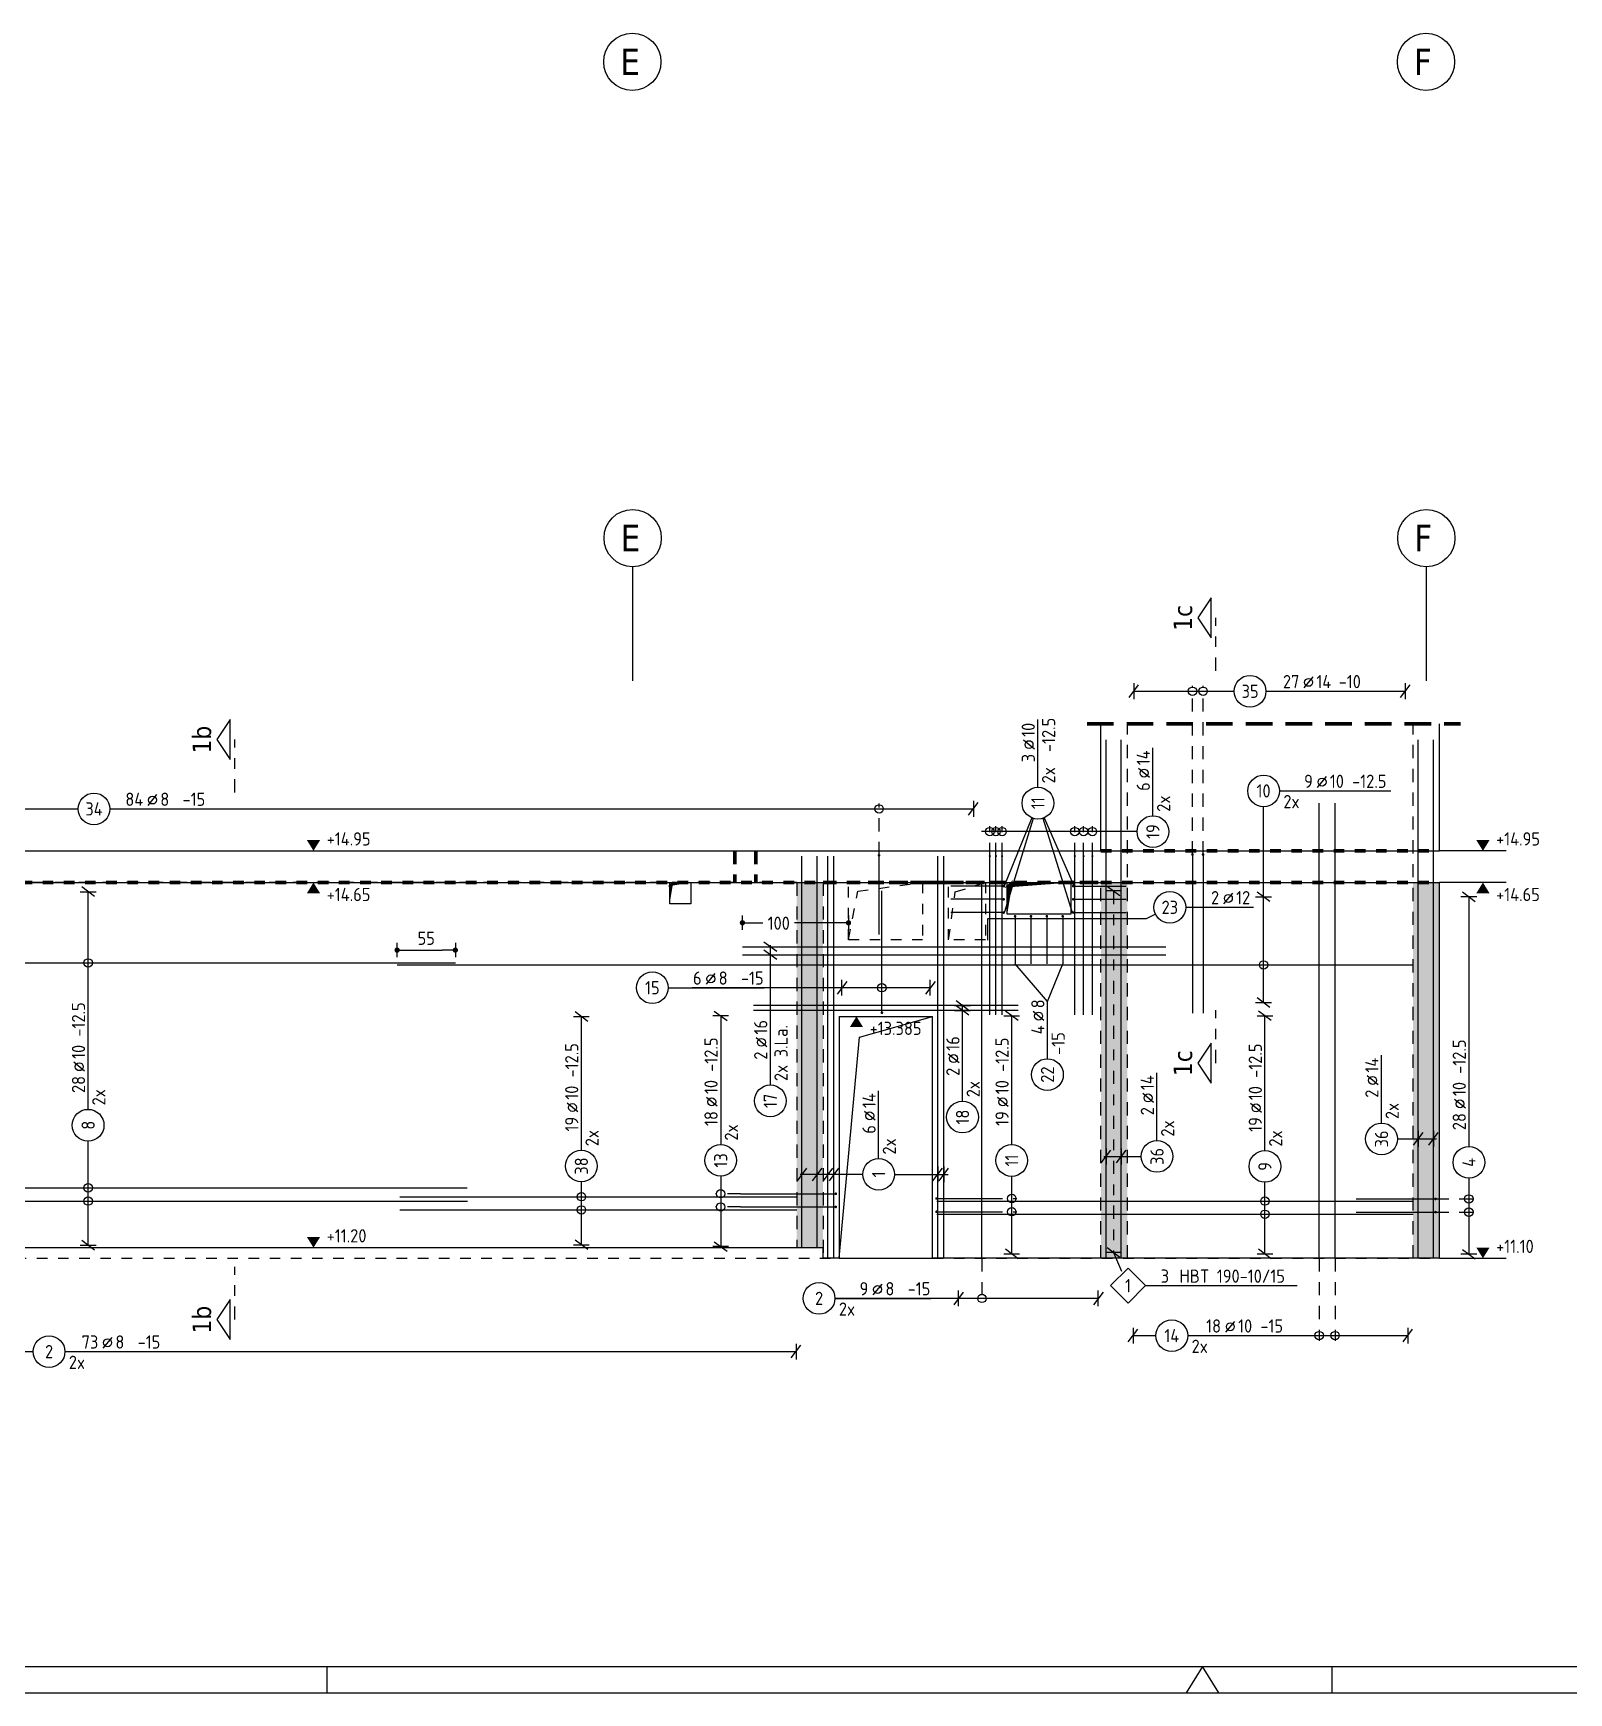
# Model space of a CAD drawing. Extents: x -4 to 83.9, y -5.7 to 50.5.
# Drawn here: x 24.68 to 39.19, y 1.41 to 17.09 of the extents above; entities that cross this region are included whole.
import ezdxf
from ezdxf.enums import TextEntityAlignment as Align

# ---------------------------------------------------------------- set-up
doc = ezdxf.new("R2010")
doc.units = 0
doc.header["$LTSCALE"] = 0.5
for name, pattern in [('AUSGEZOGEN', [1000.01, 1000, 0.01]), ('DASHDOTSMALL', [1.05, 0.5, -0.25, 0.05, -0.25]), ('DASHED', [0.75, 0.5, -0.25]), ('DOT', [0.175, 0.05, -0.125]), ('HIDDEN', [0.375, 0.25, -0.125]), ('HIDDEN2', [0.187, 0.125, -0.062]), ('STRICHPUNKT2', [0.55, 0.25, -0.125, 0.05, -0.125]), ('VERDECKT', [0.375, 0.25, -0.125])]:
    doc.linetypes.add(name, pattern=pattern)
for name, color, linetype in [('ACHSEN', 7, 'Continuous'), ('AFU', 7, 'Continuous'), ('BETON', 7, 'Continuous'), ('DRUEBER', 7, 'Continuous'), ('grau_mittel', 7, 'Continuous'), ('HBT', 7, 'Continuous'), ('HILFE', 7, 'Continuous'), ('koten', 7, 'Continuous'), ('MASSE', 7, 'Continuous'), ('RAHMEN', 7, 'Continuous'), ('RND', 7, 'Continuous'), ('SCHATTEN', 15, 'Continuous'), ('SCHNITTE', 7, 'Continuous'), ('SFP_Achsen', 7, 'Continuous'), ('VERDECKT', 7, 'Continuous'), ('WBZ', 7, 'Continuous'), ('WD', 7, 'Continuous')]:
    doc.layers.add(name, color=color, linetype=linetype)
doc.styles.add('helv', font='tahoma.ttf')
doc.styles.add('txt', font='isocp.shx')
doc.linetypes.add('AFU_50K', pattern='A,0.15,["/",Standard,S=0.2,R=0,X=-0.01,Y=-0.1],0.07,["/",Standard,S=0.2,R=0,X=-0.01,Y=-0.1],0.15', length=0.37)
doc.linetypes.add('AFU_50L', pattern='A,0.75,["/",Standard,S=0.2,R=0,X=-0.01,Y=-0.1],0.07,["/",Standard,S=0.2,R=0,X=-0.01,Y=-0.1],0.75', length=1.57)
doc.dimstyles.new('DOT_I', dxfattribs={"dimscale": 0.5, "dimtxt": 0.25, "dimasz": 0.25, "dimexe": 0.1, "dimexo": 0.3, "dimgap": 0.1, "dimtad": 1, "dimdec": 3, "dimzin": 3, "dimtxsty": 'txt', "dimblk": 'DOT', "dimblk1": 'DOT', "dimblk2": 'DOT', "dimsah": 1, "dimcen": 0.1, "dimse1": 1, "dimse2": 1, "dimazin": 0, "dimtfac": 1, "dimtdec": 4, "dimtix": 1, "dimtmove": 2, "dimatfit": 3, "dimfxl": 0, "dimtvp": 1, "dimtolj": 1, "dimtzin": 0, "dimarcsym": 0})

# ---------------------------------------------------------------- blocks, each defined once
blk = doc.blocks.new('DINA0')
at = {"color": 7, "linetype": 'Continuous'}
for p, q in [((59.45, 0.5), (59.14, 0)), ((59.76, 0), (59.45, 0.5))]:
    blk.add_line(p, q, dxfattribs=at)
at = {"layer": 'RAHMEN', "color": 5}
blk.add_line((2, 0.5), (118.4, 0.5), dxfattribs=at)
at = {"layer": 'RAHMEN', "color": 7}
for p, q in [((42.9, 0.5), (42.9, 0)), ((61.9, 0), (61.9, 0.5))]:
    blk.add_line(p, q, dxfattribs=at)
at = {"layer": 'RAHMEN'}
blk.add_line((0, 0), (118.9, 0), dxfattribs=at)
blk = doc.blocks.new('lei_gre')
at = {"layer": 'RND', "color": 7, "linetype": 'Continuous'}
for p, q in [((-0.09, -0.12), (0.09, 0.12)), ((0, 0.15), (0, -0.15))]:
    blk.add_line(p, q, dxfattribs=at)
blk = doc.blocks.new('RND_LEI')
at = {"layer": 'RND', "color": 7, "linetype": 'Continuous'}
blk.add_line((1.022, 0.066), (1.19, 0.27), dxfattribs=at)
for centre, radius in [((0, 0), 0.3), ((1.106, 0.168), 0.075)]:
    blk.add_circle(centre, radius, dxfattribs=at)
at = {"layer": 'RND', "color": 7, "linetype": 'Continuous', "style": 'txt'}
blk.add_attdef('POSL', text='', height=0.25, dxfattribs=at).set_placement((0, 0), align=Align.MIDDLE)
blk.add_attdef('ANZ', text='', height=0.25, dxfattribs=at).set_placement((0.931, 0.057), align=Align.RIGHT)
for tag, p in [('DUM', (1.253, 0.057)), ('ABSTD', (1.674, 0.057)), ('POSTXT', (0.374, -0.327))]:
    blk.add_attdef(tag, p, '', height=0.25, dxfattribs=at)
blk = doc.blocks.new('DOT')
at = {"layer": 'MASSE', "color": 7, "linetype": 'Continuous'}
for p, q in [((0, 0), (-1, 0)), ((0, 0.54), (0, -0.54))]:
    blk.add_line(p, q, dxfattribs=at)
at = {"layer": 'MASSE', "color": 7, "linetype": 'Continuous', "const_width": 0.2}
blk.add_lwpolyline([(-0.1, 0, 1), (0.1, 0, 1)], format="xyb", close=True, dxfattribs=at)
blk = doc.blocks.new('*D17')
at = {"layer": 'Defpoints', "color": 0, "linetype": 'AUSGEZOGEN', "transparency": 16777216}
for p in [(28.115, 8.425), (28.665, 8.425), (28.665, 8.425)]:
    blk.add_point(p, dxfattribs=at)
at = {"layer": 'MASSE', "color": 0, "linetype": 'AUSGEZOGEN', "lineweight": -2, "transparency": 16777216}
blk.add_line((28.24, 8.425), (28.54, 8.425), dxfattribs=at)
at = {"layer": 'MASSE', "color": 0, "linetype": 'AUSGEZOGEN', "lineweight": -2, "transparency": 16777216, "xscale": 0.125, "yscale": 0.125, "zscale": 0.125, "rotation": 180}
blk.add_blockref('DOT', (28.115, 8.425), dxfattribs=at)
at = {"layer": 'MASSE', "color": 0, "linetype": 'AUSGEZOGEN', "lineweight": -2, "transparency": 16777216, "xscale": 0.125, "yscale": 0.125, "zscale": 0.125}
blk.add_blockref('DOT', (28.665, 8.425), dxfattribs=at)
at = {"layer": 'MASSE', "color": 0, "linetype": 'AUSGEZOGEN', "transparency": 16777216, "insert": (28.39, 8.537), "char_height": 0.125, "attachment_point": 5, "style": 'txt'}
blk.add_mtext('\\A1;55', dxfattribs=at)
blk = doc.blocks.new('HBT_LEI')
at = {"layer": 'HBT', "color": 7, "linetype": 'Continuous'}
blk.add_lwpolyline([(-0.33, 0), (0, 0.33), (0.33, 0), (0, -0.33)], close=True, dxfattribs=at)
at = {"layer": 'HBT', "color": 7, "linetype": 'Continuous', "style": 'txt'}
blk.add_attdef('POSH', text='', height=0.25, dxfattribs=at).set_placement((0, -0.126), align=Align.CENTER)
blk.add_attdef('STKH', text='', height=0.25, dxfattribs=at).set_placement((0.776, 0.055), align=Align.RIGHT)
at = {"layer": 'HBT', "style": 'txt'}
for tag, p in [('ARTH', (0.973, 0.055)), ('TEXTH', (0.415, -0.309))]:
    blk.add_attdef(tag, p, '', height=0.25, dxfattribs=at)
blk = doc.blocks.new('*D30')
at = {"layer": 'Defpoints', "color": 0, "linetype": 'AUSGEZOGEN', "transparency": 16777216}
for p in [(31.378, 8.683), (32.38, 8.683), (32.38, 8.683)]:
    blk.add_point(p, dxfattribs=at)
at = {"layer": 'MASSE', "color": 0, "linetype": 'AUSGEZOGEN', "lineweight": -2, "transparency": 16777216}
for p, q in [((31.503, 8.683), (31.571, 8.683)), ((32.255, 8.683), (31.871, 8.683))]:
    blk.add_line(p, q, dxfattribs=at)
at = {"layer": 'MASSE', "color": 0, "linetype": 'AUSGEZOGEN', "lineweight": -2, "transparency": 16777216, "xscale": 0.125, "yscale": 0.125, "zscale": 0.125, "rotation": 180}
blk.add_blockref('DOT', (31.378, 8.683), dxfattribs=at)
at = {"layer": 'MASSE', "color": 0, "linetype": 'AUSGEZOGEN', "lineweight": -2, "transparency": 16777216, "xscale": 0.125, "yscale": 0.125, "zscale": 0.125}
blk.add_blockref('DOT', (32.38, 8.683), dxfattribs=at)
at = {"layer": 'MASSE', "color": 0, "linetype": 'AUSGEZOGEN', "transparency": 16777216, "insert": (31.721, 8.679), "char_height": 0.125, "attachment_point": 5, "style": 'txt'}
blk.add_mtext('\\A1;100', dxfattribs=at)
blk = doc.blocks.new('okrd_o')
at = {"layer": 'koten', "color": 7, "linetype": 'Continuous'}
blk.add_solid([(-0.125, 0.202), (0.125, 0.202), (0, 0)], dxfattribs=at)
at = {"layer": 'koten', "style": 'txt'}
blk.add_attdef('OKRD', (0.25, 0.1), '', height=0.25, dxfattribs=at)
blk = doc.blocks.new('okrd_u')
at = {"layer": 'koten', "color": 7, "linetype": 'Continuous'}
blk.add_solid([(-0.125, -0.202), (0.125, -0.202), (0, 0)], dxfattribs=at)
at = {"layer": 'koten', "style": 'txt'}
blk.add_attdef('OKRD', (0.25, -0.35), '', height=0.25, dxfattribs=at)
blk = doc.blocks.new('SCHN-2')
at = {"layer": 'SCHNITTE', "color": 6, "linetype": 'Continuous'}
blk.add_lwpolyline([(0.378, 0.088), (0, 0.34), (-0.378, 0.088)], close=True, dxfattribs=at)
at = {"layer": 'SCHNITTE', "color": 1, "linetype": 'DASHDOTSMALL', "style": 'helv'}
blk.add_attdef('SCHN-2', text='', height=0.35, dxfattribs=at).set_placement((0, 0.45), align=Align.CENTER)

msp = doc.modelspace()

# ---------------------------------------------------------------- hatches: boundary and pattern name
at = {"layer": 'grau_mittel'}
h = msp.add_hatch(color=61, dxfattribs=at)
h.paths.add_polyline_path([(32.1405, 9.0632), (31.8905, 9.0632), (31.8905, 5.6132), (32.1405, 5.6132)])
h.paths.add_polyline_path([(35.0155, 9.0632), (34.7655, 9.0632), (34.7655, 5.5132), (35.0155, 5.5132)])
h.paths.add_polyline_path([(37.7155, 5.5132), (37.9655, 5.5132), (37.9655, 9.0632), (37.7155, 9.0632)])

# ---------------------------------------------------------------- linework, layer by layer
at = {"layer": 'ACHSEN', "color": 140, "linetype": 'AUSGEZOGEN'}
for p, q in [((30.3405, 12.0479), (30.3405, 10.9696)), ((37.8405, 12.0479), (37.8405, 10.9696))]:
    msp.add_line(p, q, dxfattribs=at)
at = {"layer": 'AFU', "color": 8, "linetype": 'AFU_50L'}
for p, q in [((34.7655, 9.3632), (37.9655, 9.3632)), ((8.9655, 9.0632), (37.9655, 9.0632)), ((32.1405, 5.6132), (21.0155, 5.6132)), ((37.9655, 5.5132), (33.1755, 5.5132))]:
    msp.add_line(p, q, dxfattribs=at)
at = {"layer": 'AFU', "color": 8, "linetype": 'AFU_50K'}
for p, q in [((32.1405, 5.5132), (32.1405, 5.6132)), ((32.2905, 5.5132), (32.1405, 5.5132))]:
    msp.add_line(p, q, dxfattribs=at)
at = {"layer": 'BETON', "color": 6, "linetype": 'AUSGEZOGEN'}
for p, q in [((34.7655, 9.3632), (34.7655, 10.563)), ((37.9655, 9.3632), (37.9655, 10.563)), ((21.0155, 9.3632), (34.7655, 9.3632)), ((38.5947, 9.3632), (37.9655, 9.3632)), ((37.9655, 5.5132), (37.9655, 9.0632)), ((38.5947, 9.0632), (37.9655, 9.0632)), ((32.2905, 7.7982), (32.2905, 5.5132)), ((32.2905, 7.7982), (33.1755, 7.7982)), ((33.1755, 5.5132), (33.1755, 7.7982)), ((32.2905, 5.5132), (33.1755, 5.5132)), ((37.9655, 5.5132), (38.5947, 5.5132))]:
    msp.add_line(p, q, dxfattribs=at)
at = {"layer": 'DRUEBER', "color": 7, "linetype": 'DOT', "lineweight": 70}
for p, q in [((34.7655, 9.3632), (37.9655, 9.3632)), ((8.9655, 9.0632), (37.9655, 9.0632))]:
    msp.add_line(p, q, dxfattribs=at)
at = {"layer": 'DRUEBER', "color": 7, "linetype": 'DOT'}
for p, q in [((16.7105, 5.5132), (32.2905, 5.5132)), ((33.1755, 5.5132), (37.9655, 5.5132))]:
    msp.add_line(p, q, dxfattribs=at)
at = {"layer": 'HBT', "color": 6, "linetype": 'STRICHPUNKT2'}
msp.add_line((34.8844, 8.9854), (34.8844, 5.569), dxfattribs=at)
at = {"layer": 'HBT', "color": 7, "linetype": 'AUSGEZOGEN'}
for p, q in [((34.8844, 5.569), (34.9616, 5.3919)), ((35.1866, 5.2544), (36.6211, 5.2544))]:
    msp.add_line(p, q, dxfattribs=at)
at = {"layer": 'HILFE', "color": 102, "linetype": 'DASHED', "lineweight": 70}
msp.add_line((34.6355, 10.563), (38.1627, 10.563), dxfattribs=at)
at = {"layer": 'HILFE', "color": 102, "linetype": 'AUSGEZOGEN'}
for p, q in [((32.4843, 7.6021), (33.1755, 7.7982)), ((32.2905, 5.5132), (32.4843, 7.6021))]:
    msp.add_line(p, q, dxfattribs=at)
at = {"layer": 'RND', "color": 7, "linetype": 'AUSGEZOGEN'}
for p, q in [((35.0763, 10.871), (36.0254, 10.871)), ((36.3254, 10.871), (37.6417, 10.871)), ((34.1701, 9.9634), (34.1701, 10.6034)), ((35.2571, 9.695), (35.2571, 10.335)), ((36.4526, 9.9291), (37.5051, 9.9291)), ((21.1078, 9.7592), (25.1003, 9.7592)), ((25.4003, 9.7592), (33.5605, 9.7592)), ((36.3026, 8.9287), (36.3026, 9.7791)), ((25.1948, 6.9204), (25.1948, 8.9765)), ((35.5668, 8.8293), (36.2068, 8.8293)), ((36.3026, 7.9287), (36.3026, 8.9287)), ((38.2428, 8.9297), (38.2428, 6.5695)), ((30.6767, 8.0696), (31.5829, 8.0696)), ((32.3184, 8.0696), (30.9042, 8.0696)), ((33.1528, 8.0696), (32.3184, 8.0696)), ((34.2603, 7.3986), (34.2603, 7.9386)), ((29.8559, 6.5348), (29.8559, 7.7963)), ((31.1723, 7.8037), (31.1723, 6.5884)), ((31.6416, 7.1506), (31.6416, 7.7906)), ((33.9225, 6.5872), (33.9225, 7.8037)), ((36.3156, 6.5311), (36.3156, 7.8037)), ((33.4577, 6.9974), (33.4577, 7.6374)), ((37.4171, 6.791), (37.4171, 7.431)), ((35.2954, 6.6255), (35.2954, 7.2655)), ((32.6653, 6.4561), (32.6653, 7.0961)), ((25.1948, 5.6355), (25.1948, 6.6204)), ((31.1723, 6.2884), (31.1723, 5.6238)), ((33.9225, 5.5537), (33.9225, 6.2872)), ((29.8559, 5.6402), (29.8559, 6.2348)), ((36.3156, 5.5537), (36.3156, 6.2311)), ((38.2428, 6.2695), (38.2428, 5.5516)), ((33.4197, 5.1342), (32.2524, 5.1342)), ((32.2524, 5.1342), (33.1587, 5.1342)), ((34.7407, 5.1342), (33.4197, 5.1342)), ((35.069, 4.7822), (35.2855, 4.7822)), ((35.5855, 4.7822), (37.6664, 4.7822)), ((21.0741, 4.631), (24.6757, 4.631)), ((24.9757, 4.631), (31.8846, 4.631))]:
    msp.add_line(p, q, dxfattribs=at)
at = {"layer": 'RND', "color": 102, "linetype": 'VERDECKT'}
for p, q in [((35.6306, 9.3282), (35.6306, 10.921)), ((35.7306, 9.3282), (35.7306, 10.921)), ((32.6688, 9.3216), (32.6688, 9.8092)), ((33.7158, 9.3132), (33.7158, 9.595)), ((33.7738, 9.3132), (33.7738, 9.595)), ((33.8317, 9.3132), (33.8317, 9.595)), ((34.5192, 9.3132), (34.5192, 9.595)), ((34.6022, 9.3132), (34.6022, 9.595)), ((34.6852, 9.3132), (34.6852, 9.595)), ((31.3603, 6.1228), (31.1223, 6.1228)), ((31.3603, 5.9978), (31.1223, 5.9978)), ((33.712, 6.0779), (33.9725, 6.0779)), ((37.9269, 6.074), (38.2928, 6.074)), ((33.712, 5.9529), (33.9725, 5.9529)), ((37.9269, 5.949), (38.2928, 5.949)), ((33.6417, 5.5132), (33.6417, 5.0842)), ((36.8284, 5.5132), (36.8284, 4.7322)), ((36.9784, 5.5132), (36.9784, 4.7322))]:
    msp.add_line(p, q, dxfattribs=at)
at = {"layer": 'RND', "color": 102, "linetype": 'AUSGEZOGEN'}
for p, q in [((34.1137, 9.6744), (33.8496, 9.0229)), ((34.126, 9.6701), (33.854, 8.7864)), ((34.2151, 9.6704), (34.4953, 8.7809)), ((34.2298, 9.6758), (34.5115, 9.0269)), ((35.1071, 9.545), (33.6367, 9.545)), ((35.282, 8.7633), (35.1943, 8.7204)), ((31.6416, 7.5336), (31.6416, 8.4712)), ((34.2603, 7.9386), (33.9545, 8.2947)), ((34.2603, 7.9386), (34.4045, 8.2947)), ((33.4577, 6.9974), (33.4577, 7.9104)), ((37.5671, 6.641), (37.9354, 6.641)), ((34.7932, 6.4755), (35.1454, 6.4755)), ((32.5153, 6.3061), (31.9231, 6.3061)), ((32.8153, 6.3061), (33.322, 6.3061))]:
    msp.add_line(p, q, dxfattribs=at)
at = {"layer": 'RND', "color": 1, "linetype": 'AUSGEZOGEN'}
for points in [[(34.8143, 5.5132), (34.8143, 10.4132)], [(34.9578, 5.5132), (34.9578, 10.4132)], [(37.7643, 5.5132), (37.7643, 10.4132)], [(37.9078, 5.5132), (37.9078, 10.4132)], [(36.8284, 5.5132), (36.8284, 9.8132)], [(36.9784, 5.5132), (36.9784, 9.8132)], [(31.9393, 5.6132), (31.9393, 9.3132)], [(32.0828, 5.6132), (32.0828, 9.3132)], [(32.1843, 5.5132), (32.1843, 9.3132)], [(32.2423, 5.5132), (32.2423, 9.3132)], [(32.6688, 8.5716), (32.6688, 9.3216)], [(33.2236, 5.5132), (33.2236, 9.3132)], [(33.2816, 5.5132), (33.2816, 9.3132)], [(33.7158, 7.8132), (33.7158, 9.3132)], [(33.7738, 7.8132), (33.7738, 9.3132)], [(33.8317, 7.8132), (33.8317, 9.3132)], [(34.5192, 7.8132), (34.5192, 9.3132)], [(34.6022, 7.8132), (34.6022, 9.3132)], [(34.6852, 7.8132), (34.6852, 9.3132)], [(35.6306, 9.3282), (35.6306, 7.8282)], [(35.7306, 9.3282), (35.7306, 7.8282)], [(32.6957, 7.8335), (32.6957, 8.9835)], [(33.8475, 9.0299), (33.3475, 9.0299)], [(33.6417, 5.5132), (33.6417, 9.0632)], [(34.5035, 9.0299), (35.0035, 9.0299)], [(33.8475, 8.9049), (33.3475, 8.9049)], [(34.5035, 8.9049), (35.0035, 8.9049)], [(33.8475, 8.7799), (33.3475, 8.7799)], [(35.1943, 8.7204), (33.6943, 8.7204), (33.6943, 8.5204)], [(33.9545, 8.7447), (33.9545, 8.2947)], [(34.1045, 8.7447), (34.1045, 8.2947)], [(34.2545, 8.7447), (34.2545, 8.2947)], [(34.4045, 8.7447), (34.4045, 8.2947)], [(34.5035, 8.7799), (35.0035, 8.7799)], [(31.378, 8.4555), (35.378, 8.4555)], [(31.378, 8.3805), (35.378, 8.3805)], [(16.6655, 8.3037), (28.6655, 8.3037)], [(28.1155, 8.2851), (37.7155, 8.2851)], [(33.983, 7.9003), (31.483, 7.9003)], [(33.983, 7.8543), (31.483, 7.8543)], [(16.7767, 6.1787), (28.7767, 6.1787)], [(31.3603, 6.1228), (32.2603, 6.1228)], [(16.7783, 6.0537), (28.7783, 6.0537)], [(28.1405, 6.0948), (31.8905, 6.0948)], [(28.1405, 5.9698), (31.8905, 5.9698)], [(31.3603, 5.9978), (32.2603, 5.9978)], [(33.212, 6.0779), (33.712, 6.0779)], [(33.2155, 6.0537), (37.7155, 6.0537)], [(37.1769, 6.074), (37.9269, 6.074)], [(33.212, 5.9529), (33.712, 5.9529)], [(33.2155, 5.9287), (37.7155, 5.9287)], [(37.1769, 5.949), (37.9269, 5.949)]]:
    msp.add_lwpolyline(points, dxfattribs=at)
at = {"layer": 'RND', "color": 7, "linetype": 'AUSGEZOGEN'}
for points, const_width in [([(32.6625, 9.3216, 1), (32.675, 9.3216, 1)], 0.0125), ([(33.7108, 9.3132, 1), (33.7208, 9.3132, 1)], 0.01), ([(33.7688, 9.3132, 1), (33.7788, 9.3132, 1)], 0.01), ([(33.8267, 9.3132, 1), (33.8367, 9.3132, 1)], 0.01), ([(34.5142, 9.3132, 1), (34.5242, 9.3132, 1)], 0.01), ([(34.5972, 9.3132, 1), (34.6072, 9.3132, 1)], 0.01), ([(34.6802, 9.3132, 1), (34.6902, 9.3132, 1)], 0.01), ([(35.6306, 9.322, 1), (35.6306, 9.3345, 1)], 0.0125), ([(35.7306, 9.322, 1), (35.7306, 9.3345, 1)], 0.0125), ([(33.8537, 9.0299, -1), (33.8412, 9.0299, -1)], 0.0125), ([(34.4972, 9.0299, 1), (34.5097, 9.0299, 1)], 0.0125), ([(33.8537, 8.9049, -1), (33.8412, 8.9049, -1)], 0.0125), ([(33.8537, 8.7799, -1), (33.8412, 8.7799, -1)], 0.0125), ([(34.4972, 8.9049, 1), (34.5097, 8.9049, 1)], 0.0125), ([(34.4972, 8.7799, 1), (34.5097, 8.7799, 1)], 0.0125), ([(33.9482, 8.7447, 1), (33.9607, 8.7447, 1)], 0.0125), ([(34.0982, 8.7447, 1), (34.1107, 8.7447, 1)], 0.0125), ([(34.2482, 8.7447, 1), (34.2607, 8.7447, 1)], 0.0125), ([(34.3982, 8.7447, 1), (34.4107, 8.7447, 1)], 0.0125), ([(32.6894, 7.8335, 1), (32.7019, 7.8335, 1)], 0.0125), ([(32.254, 6.1228, 1), (32.2665, 6.1228, 1)], 0.0125), ([(32.254, 5.9978, 1), (32.2665, 5.9978, 1)], 0.0125), ([(33.2058, 6.0779, 1), (33.2183, 6.0779, 1)], 0.0125), ([(33.2058, 5.9529, 1), (33.2183, 5.9529, 1)], 0.0125), ([(37.9207, 6.074, 1), (37.9332, 6.074, 1)], 0.0125), ([(37.9207, 5.949, 1), (37.9332, 5.949, 1)], 0.0125)]:
    msp.add_lwpolyline(points, format="xyb", close=True, dxfattribs=dict(at, const_width=const_width))
for centre in [(35.6306, 10.871), (35.7306, 10.871), (32.6688, 9.7592), (33.7158, 9.545), (33.7738, 9.545), (33.8317, 9.545), (34.5192, 9.545), (34.6022, 9.545), (34.6852, 9.545), (25.1948, 8.3037), (36.3026, 8.2851), (32.6957, 8.0696), (25.1948, 6.1787), (29.8559, 6.0948), (31.1723, 6.1228), (33.9225, 6.0779), (25.1948, 6.0537), (29.8559, 5.9698), (31.1723, 5.9978), (33.9225, 5.9529), (36.3156, 6.0537), (36.3156, 5.9287), (38.2428, 6.074), (38.2428, 5.949), (33.6417, 5.1342), (36.8284, 4.7822), (36.9784, 4.7822)]:
    msp.add_circle(centre, 0.04, dxfattribs=at)
at = {"layer": 'SCHATTEN', "color": 1, "linetype": 'AUSGEZOGEN'}
for points in [[(30.6905, 8.8632, 0, 0.0326, 0), (30.7068, 9.0619, 0, 0, 0), (30.6918, 9.047, 0.0326, 0, 0), (30.8905, 9.0632, 0, 0, 0)], [(33.8805, 8.7632, 0, 0.0489, 0), (33.9048, 9.0612, 0, 0, 0), (33.8813, 9.0404, 0.0456, 0, 0), (34.4805, 9.0632, 0, 0, 0)]]:
    msp.add_lwpolyline(points, format="xyseb", dxfattribs=at)
at = {"layer": 'SCHNITTE', "color": 6, "linetype": 'STRICHPUNKT2'}
for p, q in [((35.852, 11.0642), (35.852, 11.5642)), ((26.5816, 9.9137), (26.5816, 10.4137)), ((35.852, 7.357), (35.852, 7.857)), ((26.5816, 4.9331), (26.5816, 5.4331))]:
    msp.add_line(p, q, dxfattribs=at)
at = {"layer": 'SFP_Achsen', "color": 7, "linetype": 'AUSGEZOGEN'}
for centre in [(30.3374, 16.8184), (37.8374, 16.8184), (30.3405, 12.3184), (37.8405, 12.3184)]:
    msp.add_circle(centre, 0.2705, dxfattribs=at)
at = {"layer": 'VERDECKT', "color": 7, "linetype": 'VERDECKT'}
for p, q in [((35.0155, 5.5132), (35.0155, 10.563)), ((31.3055, 9.0632), (23.7355, 9.0632)), ((31.8905, 9.0632), (31.5055, 9.0632)), ((34.7655, 5.5132), (34.7655, 9.0632))]:
    msp.add_line(p, q, dxfattribs=at)
at = {"layer": 'VERDECKT', "color": 7, "linetype": 'HIDDEN'}
for p, q in [((37.7155, 5.5132), (37.7155, 10.563)), ((31.8905, 9.0632), (31.8905, 5.6132)), ((32.1405, 9.0632), (32.1405, 5.5132))]:
    msp.add_line(p, q, dxfattribs=at)
at = {"layer": 'VERDECKT', "color": 7, "linetype": 'HIDDEN', "lineweight": 70}
for p, q in [((31.3055, 9.3632), (31.3055, 9.0632)), ((31.5055, 9.3632), (31.5055, 9.0632)), ((32.1405, 9.0632), (34.7655, 9.0632))]:
    msp.add_line(p, q, dxfattribs=at)
at = {"layer": 'WBZ', "color": 102, "linetype": 'HIDDEN2'}
for p, q in [((32.3805, 8.5232), (32.4684, 8.9822)), ((32.4684, 8.9822), (33.0805, 9.0632)), ((33.3255, 8.5232), (33.3897, 8.9763)), ((33.3897, 8.9763), (33.6755, 9.0632))]:
    msp.add_line(p, q, dxfattribs=at)
for points in [[(32.3805, 9.0632), (33.0805, 9.0632), (33.0805, 8.5232), (32.3805, 8.5232)], [(33.3255, 9.0632), (33.6755, 9.0632), (33.6755, 8.5232), (33.3255, 8.5232)]]:
    msp.add_lwpolyline(points, close=True, dxfattribs=at)
at = {"layer": 'WD', "color": 6, "linetype": 'AUSGEZOGEN'}
for points in [[(30.6905, 9.0632), (30.8905, 9.0632), (30.8905, 8.8632), (30.6905, 8.8632)], [(33.8805, 9.0632), (34.4805, 9.0632), (34.4805, 8.7632), (33.8805, 8.7632)]]:
    msp.add_lwpolyline(points, close=True, dxfattribs=at)

# ---------------------------------------------------------------- block references
at = {"layer": 'HBT', "color": 6, "linetype": 'STRICHPUNKT2', "xscale": 0.5, "yscale": 0.5, "zscale": 0.5, "rotation": 270}
for p in [(34.8844, 8.9854), (34.8844, 5.569)]:
    msp.add_blockref('lei_gre', p, dxfattribs=at)
at = {"layer": 'HBT', "color": 7, "linetype": 'AUSGEZOGEN', "xscale": 0.5, "yscale": 0.5, "zscale": 0.5}
msp.add_blockref('HBT_LEI', (35.0216, 5.2544), dxfattribs=at).add_auto_attribs({'POSH': '1', 'STKH': '3', 'ARTH': 'HBT 190-10/15'})
at = {"layer": 'koten', "color": 7, "linetype": 'AUSGEZOGEN', "xscale": 0.5, "yscale": 0.5, "zscale": 0.5}
for name, p, values in [('okrd_o', (27.3245, 9.3632), {'OKRD': '+14.95'}), ('okrd_o', (38.3755, 9.3632), {'OKRD': '+14.95'}), ('okrd_u', (27.3245, 9.0632), {'OKRD': '+14.65'}), ('okrd_u', (38.3755, 9.0632), {'OKRD': '+14.65'}), ('okrd_u', (32.4554, 7.7982), {'OKRD': '+13.385'})]:
    msp.add_blockref(name, p, dxfattribs=at).add_auto_attribs(values)
at = {"layer": 'koten', "color": 7, "linetype": 'AUSGEZOGEN'}
ref = msp.add_blockref('okrd_o', (27.3245, 5.6132), dxfattribs=dict(at, xscale=0.5, yscale=0.5, zscale=0.5))
ref.add_attrib('OKRD', '+11.20', (27.4495, 5.6632), dxfattribs={"layer": '0', "color": 0, "linetype": 'ByBlock', "height": 0.125, "style": 'txt'})
ref = msp.add_blockref('okrd_o', (38.3755, 5.5132), dxfattribs=dict(at, xscale=0.5, yscale=0.5, zscale=0.5))
ref.add_attrib('OKRD', '+11.10', (38.5005, 5.5632), dxfattribs={"layer": '0', "color": 0, "linetype": 'ByBlock', "height": 0.125, "style": 'txt'})
at = {"layer": 'RAHMEN', "color": 7, "linetype": 'AUSGEZOGEN', "xscale": 0.5, "yscale": 0.5, "zscale": 0.5}
msp.add_blockref('DINA0', (6.0012, 1.4073), dxfattribs=at)
at = {"layer": 'RND', "color": 7, "linetype": 'AUSGEZOGEN', "xscale": 0.5, "yscale": 0.5, "zscale": 0.5}
for p, values in [((36.1754, 10.871), {'POSL': '35', 'DUM': '14', 'ANZ': '27', 'ABSTD': '-10'}), ((36.3026, 9.9291), {'POSL': '10', 'DUM': '10', 'ANZ': '9', 'ABSTD': '-12.5', 'POSTXT': '2x'}), ((25.2503, 9.7592), {'POSL': '34', 'DUM': '8', 'ANZ': '84', 'ABSTD': '-15'}), ((35.4168, 8.8293), {'POSL': '23', 'DUM': '12', 'ANZ': '2'}), ((30.5267, 8.0696), {'POSL': '15', 'DUM': '8', 'ANZ': '6', 'ABSTD': '-15'}), ((32.1024, 5.1342), {'POSL': '2', 'DUM': '8', 'ANZ': '9', 'ABSTD': '-15', 'POSTXT': '2x'}), ((35.4355, 4.7822), {'POSL': '14', 'DUM': '10', 'ANZ': '18', 'ABSTD': '-15', 'POSTXT': '2x'}), ((24.8257, 4.631), {'POSL': '2', 'DUM': '8', 'ANZ': '73', 'ABSTD': '-15', 'POSTXT': '2x'})]:
    msp.add_blockref('RND_LEI', p, dxfattribs=at).add_auto_attribs(values)
for p in [(35.0763, 10.871), (37.6417, 10.871), (33.5605, 9.7592), (31.8846, 4.631), (35.069, 4.7822), (37.6664, 4.7822)]:
    msp.add_blockref('lei_gre', p, dxfattribs=at)
for p, rotation, values in [((34.1701, 9.8134), 90, {'POSL': '11', 'DUM': '10', 'ANZ': '3', 'POSTXT': '2x  -12.5'}), ((35.2571, 9.545), 90, {'POSL': '19', 'DUM': '14', 'ANZ': '6', 'POSTXT': '2x'}), ((25.1948, 6.7704), 90, {'POSL': '8', 'DUM': '10', 'ANZ': '28', 'ABSTD': '-12.5', 'POSTXT': '2x'}), ((34.2603, 7.2486), 90, {'POSL': '22', 'DUM': '8', 'ANZ': '4', 'POSTXT': '-15'}), ((31.6416, 7.0006), 90, {'POSL': '17', 'DUM': '16', 'ANZ': '2', 'POSTXT': '2x 3.La.'}), ((29.8559, 6.3848), 90, {'POSL': '38', 'DUM': '10', 'ANZ': '19', 'ABSTD': '-12.5', 'POSTXT': '2x'}), ((31.1723, 6.4384), 90, {'POSL': '13', 'DUM': '10', 'ANZ': '18', 'ABSTD': '-12.5', 'POSTXT': '2x'}), ((33.4577, 6.8474), 90, {'POSL': '18', 'DUM': '16', 'ANZ': '2', 'POSTXT': '2x'}), ((33.9225, 6.4372), 89.99999999999962, {'POSL': '11', 'DUM': '10', 'ANZ': '19', 'ABSTD': '-12.5'}), ((36.3156, 6.3811), 89.99999999999962, {'POSL': '9', 'DUM': '10', 'ANZ': '19', 'ABSTD': '-12.5', 'POSTXT': '2x'}), ((38.2428, 6.4195), 90, {'POSL': '4', 'DUM': '10', 'ANZ': '28', 'ABSTD': '-12.5'}), ((37.4171, 6.641), 90, {'POSL': '36', 'DUM': '14', 'ANZ': '2', 'POSTXT': '2x'}), ((35.2954, 6.4755), 90, {'POSL': '36', 'DUM': '14', 'ANZ': '2', 'POSTXT': '2x'}), ((32.6653, 6.3061), 90, {'POSL': '1', 'DUM': '14', 'ANZ': '6', 'POSTXT': '2x'})]:
    msp.add_blockref('RND_LEI', p, dxfattribs=dict(at, rotation=rotation)).add_auto_attribs(values)
for p, rotation in [((25.1948, 8.9765), 90), ((36.3026, 8.9287), 89.9999999999996), ((38.2428, 8.9297), 270), ((32.3184, 8.0696), 180), ((33.1528, 8.0696), 180), ((29.8559, 7.7963), 90), ((31.1723, 7.8037), 270), ((33.9225, 7.8037), 89.99999999999962), ((36.3026, 7.9287), 89.9999999999996), ((36.3156, 7.8037), 89.99999999999962), ((25.1948, 5.6355), 90), ((29.8559, 5.6402), 90), ((31.1723, 5.6238), 270), ((33.9225, 5.5537), 89.99999999999962), ((36.3156, 5.5537), 89.99999999999962), ((38.2428, 5.5516), 270), ((33.4197, 5.1342), 180), ((34.7407, 5.1342), 180)]:
    msp.add_blockref('lei_gre', p, dxfattribs=dict(at, rotation=rotation))
at = {"layer": 'RND', "color": 102, "linetype": 'AUSGEZOGEN', "xscale": 0.5, "yscale": 0.5, "zscale": 0.5}
for p, rotation in [((31.6416, 8.4555), 90), ((31.6416, 8.3805), 90), ((33.4577, 7.9003), 90), ((33.4577, 7.8543), 90), ((31.9393, 6.3061), 180), ((32.0828, 6.3061), 180), ((32.1843, 6.3061), 180), ((32.2423, 6.3061), 180)]:
    msp.add_blockref('lei_gre', p, dxfattribs=dict(at, rotation=rotation))
for p in [(37.7643, 6.641), (37.9078, 6.641), (34.8143, 6.4755), (34.9578, 6.4755), (33.2236, 6.3061), (33.2816, 6.3061)]:
    msp.add_blockref('lei_gre', p, dxfattribs=at)
at = {"layer": 'SCHNITTE', "color": 6, "linetype": 'STRICHPUNKT2', "xscale": 0.5, "yscale": 0.5, "zscale": 0.5, "rotation": 90}
for p, values in [((35.852, 11.5642), {'SCHN-2': '1c'}), ((26.5816, 10.4137), {'SCHN-2': '1b'}), ((35.852, 7.357), {'SCHN-2': '1c'}), ((26.5816, 4.9331), {'SCHN-2': '1b'})]:
    msp.add_blockref('SCHN-2', p, dxfattribs=at).add_auto_attribs(values)

# ---------------------------------------------------------------- texts
at = {"layer": 'SFP_Achsen', "color": 6, "linetype": 'AUSGEZOGEN', "style": 'helv'}
for s, p in [('E', (30.2234, 16.694)), ('F', (37.7234, 16.694)), ('E', (30.2264, 12.194)), ('F', (37.7264, 12.194))]:
    msp.add_text(s, height=0.25, dxfattribs=at).set_placement(p)

# ---------------------------------------------------------------- dimensions: what is measured, and where the dimension line sits
at = {"layer": 'MASSE', "color": 7, "linetype": 'AUSGEZOGEN'}
dim = msp.add_linear_dim(base=(32.3805, 8.6826), p1=(31.378, 8.6826), p2=(32.3805, 8.6826), text='100', dimstyle='DOT_I', override={"dimdec": 1, "dimlfac": 100}, dxfattribs=at)
dim.commit()
dim.dimension.update_dxf_attribs({"geometry": '*D30', "text_midpoint": (31.721, 8.6793), "dimtype": 160})
dim = msp.add_linear_dim(base=(28.6655, 8.4247), p1=(28.1155, 8.4247), p2=(28.6655, 8.4247), dimstyle='DOT_I', override={"dimdec": 0, "dimlfac": 100}, dxfattribs=at)
dim.commit()
dim.dimension.update_dxf_attribs({"geometry": '*D17', "text_midpoint": (28.3905, 8.5372)})

doc.saveas('drawing.dxf')
